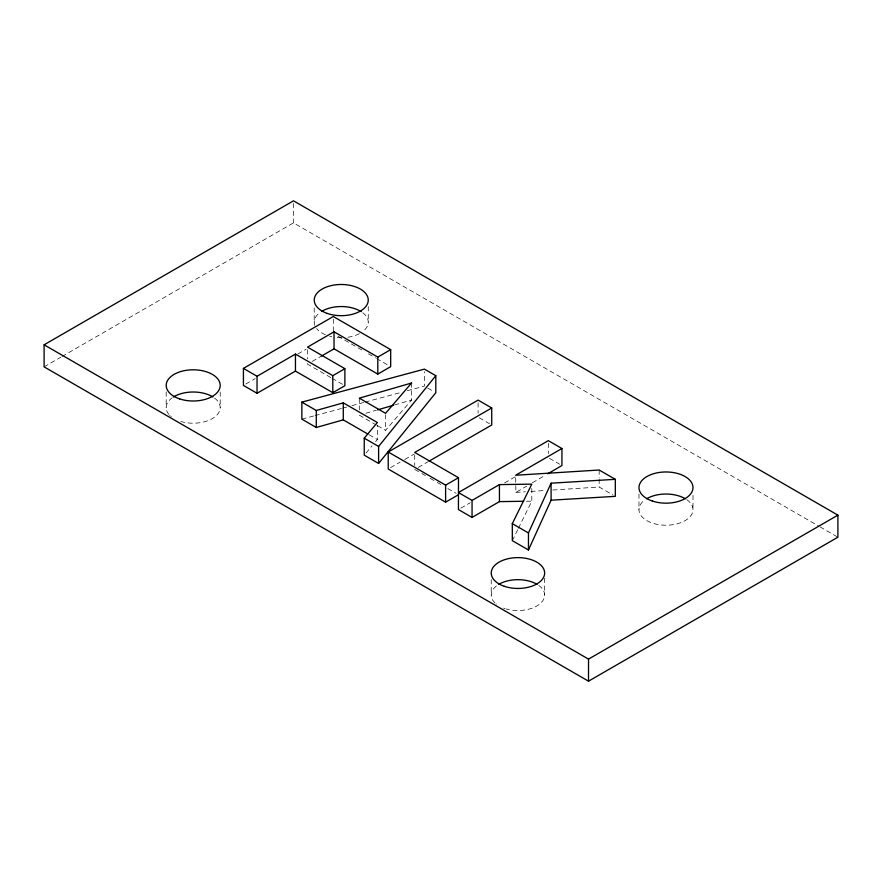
<?xml version="1.0" encoding="UTF-8"?>
<svg xmlns="http://www.w3.org/2000/svg" width="882" height="882" viewBox="0 0 882 882"><rect width="100%" height="100%" fill="white"/><g stroke="black" fill="none" stroke-linecap="round" stroke-linejoin="round"><path stroke-width="0.66" stroke-dasharray="4.41 3.31" d="M512.31 540.655L517.789 529.542M518.395 528.318L531.791 501.152L531.791 486.754M365.997 453.083L372.116 445.796M375.622 441.628L377.375 439.545L377.375 425.157M377.573 425.719L385.566 430.328L411.585 400.009L411.585 382.997M515.683 477.879L515.893 492.399L526.51 486.191M532.419 482.752L545.407 475.178M44.1 366.857L60.803 357.21M61.994 356.526L293.486 222.881L818.838 526.19M245.78 384.045L255.24 378.587M297.818 354.002L306.098 349.228M312.14 361.466L321.357 356.141M390.583 467.647L400.042 462.19M404.783 459.456L414.242 453.998M418.277 467.394L427.759 461.914M460.801 508.186L470.26 502.729M504.559 482.928L515.198 476.776M365.843 413.272L376.294 410.24M394.596 404.937L411.585 400.009M301.853 419.148L313.716 415.951M315.039 415.598L341.389 408.498M342.712 408.146L346.659 407.076M351.929 405.654L363.792 402.457M365.104 402.104L400.693 392.523M407.275 390.737L424.407 386.129L424.407 371.73M515.893 492.399L525.44 491.781M530.909 491.428L545.925 490.458M552.749 490.017L599.165 487.018L613.012 495.011M526.4 501.23L531.791 501.152M820.028 526.885L837.9 537.193M337.982 336.229L363.748 351.102M368.433 353.814L375.456 357.872M376.636 358.544L388.345 365.302M427.825 388.102L433.525 391.387M479.235 417.781L489.455 423.68M549.453 458.32L559.662 464.219M330.871 377.606L307.531 364.134L307.531 360.209M332.04 378.279L342.547 384.354M359.305 415.168L376.438 425.058M369.139 434.793L377.375 439.545M414.727 469.445L420.648 472.851M421.828 473.535L425.378 475.585M430.107 478.32L436.017 481.737M437.207 482.421L440.757 484.472M447.847 488.562L456.126 493.347M692.998 495.375L692.998 509.653M638.965 494.03L638.965 509.609M599.165 470.018L599.165 477.868M599.165 479.169L599.165 487.018M548.317 443.271L548.317 453.734M544.646 578.195L544.646 595.063M491.219 579.562L491.219 595.13M478.099 402.732L478.099 413.195M414.727 455.046L414.727 465.52M385.566 414.628L385.566 430.328M368.257 306.572L368.257 322.139M359.305 398.157L359.305 409.932M333.297 319.13L333.297 330.904M314.224 307.862L314.224 322.139M307.531 349.735L307.531 358.897M293.486 203.422L293.486 222.881M220.213 391.983L220.213 407.66M166.18 391.895L166.18 407.561M686.813 499.697A27.011 15.6 0 0 1 684.542 520.953A27.011 15.6 0 0 1 647.664 521.097A27.011 15.6 0 0 1 644.918 499.862M362.844 312.779A27.011 15.6 0 0 1 362.844 331.5M359.415 333.672A27.011 15.6 0 0 1 347.133 337.365M341.665 337.729A27.011 15.6 0 0 1 335.347 337.365M331.687 336.726A27.011 15.6 0 0 1 329.736 336.251M325.359 334.752A27.011 15.6 0 0 1 316.616 328.556M314.786 325.304A27.011 15.6 0 0 1 319.637 312.779M538.748 585.428A26.714 15.424 0 0 1 538.825 604.71A26.714 15.424 0 0 1 506.235 608.966M505.121 608.635A26.714 15.424 0 0 1 503.666 608.139M496.357 604.192A26.714 15.424 0 0 1 496.114 603.994M494.967 602.979A26.714 15.424 0 0 1 497.051 585.483M214.591 398.091A27.011 15.6 0 0 1 213.962 417.583A27.011 15.6 0 0 1 180.854 421.486M171.295 416.745A27.011 15.6 0 0 1 170.81 416.337M170.116 415.72A27.011 15.6 0 0 1 169.686 415.301M168.903 414.43A27.011 15.6 0 0 1 171.902 398.014"/><path stroke-width="1.32" d="M528.461 549.982L528.461 532.971L551.085 483.182L615.316 479.334L615.316 496.346L551.085 500.193L528.461 549.982L512.31 540.655L512.31 523.643L531.791 484.141L499.433 484.604L472.057 500.403L458.431 492.542L548.317 440.647L561.933 448.519L561.933 465.531L547.766 473.799M301.853 402.137L316.285 410.472L343.285 402.853L377.375 422.533L364.244 438.156L364.244 455.167L378.61 463.458L378.61 446.457L435.807 375.699L424.407 369.117L301.853 402.137L301.853 419.148L316.285 427.483L343.285 419.865L367.97 434.12M378.61 463.458L435.807 392.711L435.807 375.699M44.1 344.807L293.486 200.82L837.9 515.143L837.9 537.193L588.514 681.18L44.1 366.857L44.1 344.807L588.514 659.119L837.9 515.143M390.682 349.647L377.805 357.089L334.035 331.819L307.531 347.122L344.884 368.687L344.884 385.699L332.801 392.677L295.448 371.102L257.037 393.284L243.421 385.412L243.421 368.4L333.297 316.517L390.682 349.647L390.682 366.658L377.805 374.1L334.035 348.831L321.357 356.141M243.421 368.4L257.037 376.272L295.448 354.09L332.801 375.666L344.884 368.687M458.497 494.714L445.608 502.145L388.223 469.015L388.223 452.003L478.099 400.108L491.726 407.98L491.726 424.992L428.939 461.231M491.726 407.98L414.727 452.433L458.497 477.702L458.431 509.553L472.057 517.414L499.433 501.615L523.699 501.274M388.223 452.003L445.608 485.133L458.497 477.702M561.933 448.519L515.639 475.244L599.165 470.018L615.316 479.334M377.606 409.865L393.284 405.312M364.244 438.156L378.61 446.457M512.31 523.643L528.461 532.971M588.514 659.119L588.514 681.18M551.085 483.182L551.085 500.193M499.433 484.604L499.433 501.615M472.057 500.403L472.057 517.414M445.608 485.133L445.608 502.145M377.805 357.089L377.805 374.1M343.285 402.853L343.285 419.865M334.035 331.819L334.035 348.831M332.801 375.666L332.801 392.677M316.285 410.472L316.285 427.483M295.448 354.09L295.448 371.102M257.037 376.272L257.037 393.284M646.605 498.76A27.011 15.6 0 0 1 685.402 498.793M321.544 311.467A27.011 15.6 0 0 1 361.223 311.644M498.705 584.391A26.714 15.424 0 0 1 537.072 584.336M173.269 397.076A27.011 15.6 0 0 1 212.937 396.966M411.585 382.997L385.566 413.316L359.305 398.157L411.585 382.997M652.437 501.064A27.011 15.6 0 0 0 692.998 487.592A27.011 15.6 0 0 0 652.504 474.053A27.011 15.6 0 0 0 652.437 501.064M327.365 313.463A27.011 15.6 0 0 0 368.246 300.321A27.011 15.6 0 0 0 328.104 286.452A27.011 15.6 0 0 0 327.365 313.463M179.619 398.885A27.011 15.6 0 0 0 220.213 385.445A27.011 15.6 0 0 0 179.752 371.873A27.011 15.6 0 0 0 179.619 398.885M504.272 586.287A26.714 15.424 0 0 0 544.646 573.245A26.714 15.424 0 0 0 504.89 559.585A26.714 15.424 0 0 0 504.272 586.287"/></g></svg>
